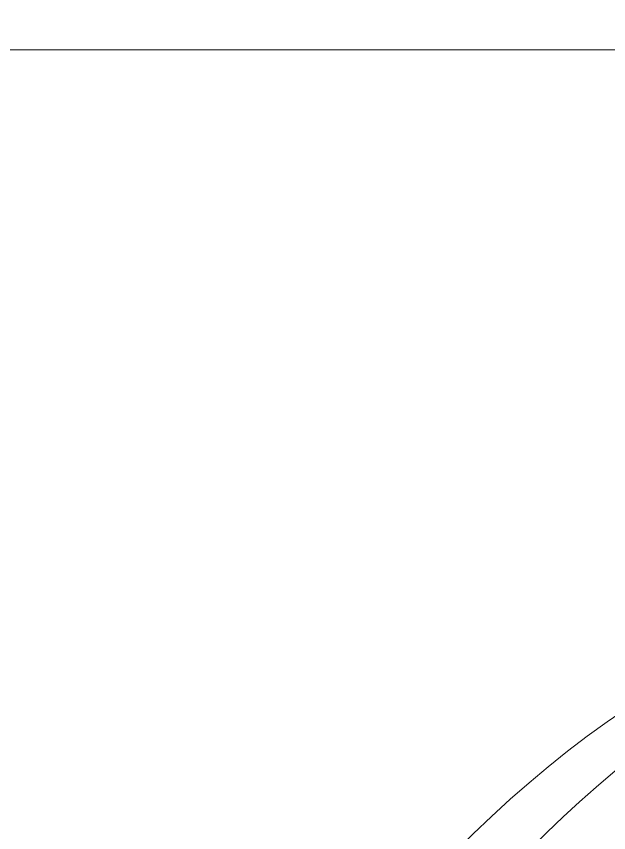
# Model space of a CAD drawing. Header units: inches. Extents: x 20 to 536, y 8 to 344.
# Drawn here: x 295.072 to 296.158, y 111.341 to 112.837 of the extents above; entities that cross this region are included whole.
import ezdxf

# ---------------------------------------------------------------- set-up
doc = ezdxf.new("R2010")
doc.units = ezdxf.units.IN
doc.header["$LTSCALE"] = 16
doc.header["$MEASUREMENT"] = 0
doc.layers.add('Symbol (ANSI)', color=7, linetype='Continuous', lineweight=25)
doc.layers.add('Visible (ANSI)', color=7, linetype='Continuous', lineweight=50)
doc.styles.add('Standard D-E', font='arial.ttf')
doc.dimstyles.new('in [mm] D-E NeptuneBenson$7', dxfattribs={"dimscale": 16, "dimtxt": 0.15, "dimasz": 0.098425, "dimexe": 0.125, "dimexo": 0.063, "dimgap": 0.031496, "dimtad": 0, "dimtih": 1, "dimtoh": 1, "dimdec": 4, "dimrnd": 1e-08, "dimzin": 3, "dimdsep": 46, "dimlunit": 5, "dimtxsty": 'Standard D-E', "dimcen": 0.09, "dimdle": 0.393701, "dimclrd": 256, "dimclre": 256, "dimclrt": 256, "dimadec": 1, "dimazin": 1, "dimtfac": 1, "dimtofl": 0, "dimtmove": 0, "dimatfit": 3, "dimfxl": 1, "dimfrac": 1, "dimtolj": 1, "dimtzin": 4, "dimlwd": -1, "dimlwe": -1, "dimarcsym": 0})

msp = doc.modelspace()

# ---------------------------------------------------------------- linework, layer by layer
at = {"layer": 'Visible (ANSI)', "linetype": 'Continuous', "lineweight": 18}
msp.add_line((297.08433, 112.77562), (293.36341, 112.77562), dxfattribs=at)
for centre, major_axis, start_param, end_param in [((297.17269, 109.02562), (0, 2.8125), 5.5005814, 8.9488413), ((297.04011, 109.02562), (0, 2.8125), 0, 2.665656), ((297.21689, 109.02562), (0, -2.625), 2.5774137, 6.2757207), ((297.17269, 109.02562), (0, -2.625), 3.1415927, 6.2831853)]:
    msp.add_ellipse(centre, major_axis=major_axis, ratio=0.7071068, start_param=start_param, end_param=end_param, dxfattribs=at)

# ---------------------------------------------------------------- leaders
at = {"layer": 'Symbol (ANSI)', "annotation_type": 0, "has_hookline": 1, "hookline_direction": 0, "text_width": 23.73806}
msp.add_leader([(293.06269, 111.33812), (304.49971, 120.5387), (306.07451, 120.5387)], dimstyle='in [mm] D-E NeptuneBenson$7', override={"dimtad": 0}, dxfattribs=at)

doc.saveas('drawing.dxf')
